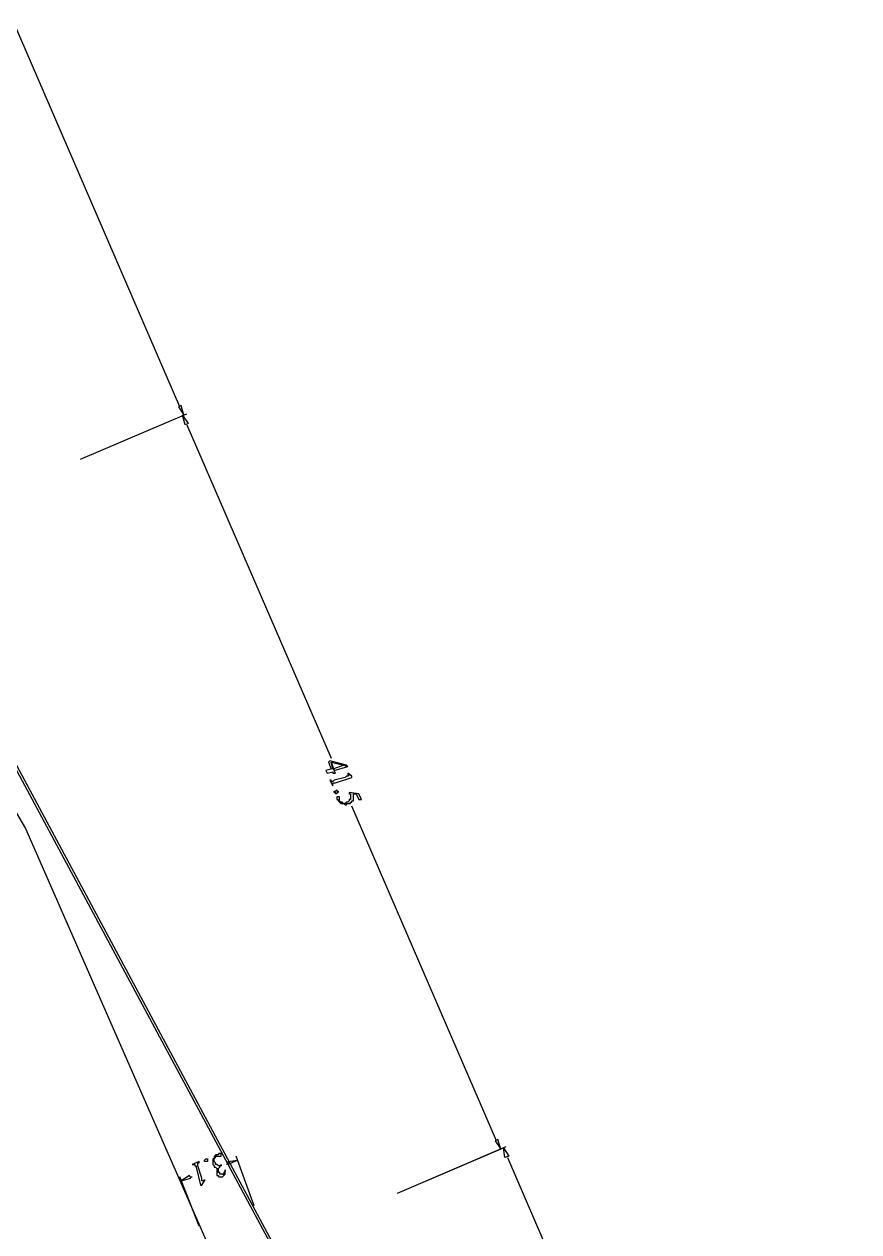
# Model space of a CAD drawing. Extents: x 212106 to 638151, y -1311344 to 1260505.
# Drawn here: x 363459 to 406744, y -1098274 to -1035633 of the extents above; entities that cross this region are included whole.
import ezdxf

# ---------------------------------------------------------------- set-up
doc = ezdxf.new("R2010")
doc.units = 0
doc.header["$MEASUREMENT"] = 0
doc.layers.add('at_Entity', color=7, linetype='Continuous')
doc.layers.add('DLXSCENE', color=7, linetype='Continuous')

# ---------------------------------------------------------------- blocks, each defined once
blk = doc.blocks.new('*U97')
blk.add_line((18530, -1127655), (-1041, -1091156))

msp = doc.modelspace()

# ---------------------------------------------------------------- linework, layer by layer
at = {"layer": 'at_Entity', "color": 0}
for p, q in [((371530, -1055490), (362959, -1035633)), ((371602, -1055418), (371459, -1055490)), ((371459, -1055490), (371745, -1055918)), ((371745, -1055918), (371602, -1055418)), ((366388, -1058204), (371887, -1055847)), ((366388, -1058204), (371887, -1055847)), ((371816, -1056418), (371673, -1055918)), ((371673, -1055918), (371959, -1056347)), ((371959, -1056347), (371816, -1056418)), ((371887, -1056418), (379387, -1073704)), ((359388, -1070346), (363531, -1077346)), ((379387, -1074275), (379102, -1074346)), ((379316, -1073846), (379244, -1073918)), ((379244, -1073918), (379387, -1074275)), ((380173, -1074061), (379316, -1073846)), ((379530, -1074346), (379387, -1073918)), ((379387, -1073918), (380030, -1074061)), ((379459, -1074275), (379387, -1073918)), ((379387, -1073918), (379530, -1074346)), ((380030, -1074061), (379459, -1074275)), ((379530, -1074346), (380244, -1074132)), ((380030, -1074061), (380244, -1074132)), ((380244, -1074132), (380030, -1074061)), ((380244, -1074132), (380173, -1074061)), ((379102, -1074346), (379173, -1074489)), ((379173, -1074489), (379459, -1074418)), ((379387, -1074846), (379316, -1074846)), ((379316, -1074846), (379316, -1074846)), ((379316, -1074846), (379316, -1074846)), ((379316, -1074846), (379459, -1075132)), ((379387, -1074918), (379387, -1074846)), ((379459, -1074918), (379387, -1074918)), ((379387, -1074918), (379387, -1074918)), ((379387, -1074918), (379387, -1074918)), ((379387, -1074918), (379387, -1074918)), ((379459, -1074418), (379459, -1074489)), ((379459, -1074489), (379601, -1074489)), ((379530, -1074846), (379459, -1074918)), ((379459, -1074918), (379459, -1074918)), ((379601, -1074489), (379530, -1074346)), ((380101, -1074703), (379530, -1074846)), ((379530, -1074846), (379530, -1074846)), ((379601, -1074989), (380459, -1074703)), ((380173, -1074632), (380101, -1074703)), ((380244, -1074632), (380173, -1074632)), ((380173, -1074632), (380173, -1074632)), ((380244, -1074489), (380244, -1074489)), ((380244, -1074489), (380244, -1074561)), ((380316, -1074561), (380244, -1074489)), ((380459, -1074632), (380244, -1074489)), ((380244, -1074489), (380316, -1074561)), ((380244, -1074561), (380316, -1074561)), ((380316, -1074561), (380244, -1074632)), ((380244, -1074632), (380244, -1074632)), ((380244, -1074632), (380244, -1074632)), ((380244, -1074632), (380244, -1074632)), ((380316, -1074561), (380316, -1074561)), ((380316, -1074561), (380316, -1074561)), ((380459, -1074703), (380459, -1074632)), ((379459, -1075061), (379459, -1074989)), ((379459, -1074989), (379459, -1074989)), ((379459, -1074989), (379459, -1074989)), ((379459, -1074989), (379530, -1074989)), ((379459, -1075132), (379459, -1075061)), ((379459, -1075061), (379459, -1075061)), ((379459, -1075061), (379459, -1075061)), ((379459, -1075132), (379459, -1075132)), ((379459, -1075132), (379459, -1075132)), ((379459, -1075132), (379459, -1075132)), ((379530, -1074989), (379601, -1074989)), ((379530, -1075489), (379530, -1075418)), ((379530, -1075418), (379530, -1075418)), ((379530, -1075418), (379601, -1075418)), ((379601, -1075489), (379530, -1075489)), ((379530, -1075489), (379530, -1075489)), ((379530, -1075489), (379530, -1075489)), ((379601, -1075418), (379673, -1075346)), ((379601, -1075418), (379601, -1075418)), ((379601, -1075418), (379601, -1075418)), ((379601, -1075561), (379601, -1075489)), ((379673, -1075346), (379673, -1075418)), ((379673, -1075418), (379673, -1075418)), ((379673, -1075418), (379673, -1075418)), ((379673, -1075418), (379744, -1075418)), ((379744, -1075489), (379673, -1075489)), ((379673, -1075489), (379673, -1075561)), ((379744, -1075418), (379744, -1075489)), ((379744, -1075418), (379744, -1075418)), ((379744, -1075418), (379744, -1075418)), ((379744, -1075418), (379744, -1075418)), ((380816, -1075561), (380316, -1075489)), ((380316, -1075489), (380316, -1075561)), ((379673, -1075561), (379601, -1075561)), ((379601, -1075561), (379601, -1075561)), ((379601, -1075561), (379601, -1075561)), ((379744, -1075703), (379673, -1075703)), ((379673, -1075703), (379673, -1075775)), ((379673, -1075775), (379673, -1075775)), ((379673, -1075775), (379673, -1075775)), ((379673, -1075775), (379673, -1075846)), ((379673, -1075846), (379744, -1075846)), ((379816, -1075703), (379744, -1075703)), ((379744, -1075703), (379744, -1075703)), ((379744, -1075703), (379744, -1075703)), ((379744, -1075846), (379744, -1075918)), ((379744, -1075918), (379744, -1075918)), ((379744, -1075918), (379744, -1075918)), ((379744, -1075918), (379816, -1075989)), ((379816, -1075703), (379816, -1075703)), ((379816, -1075703), (379816, -1075703)), ((379816, -1075775), (379816, -1075703)), ((379816, -1075846), (379816, -1075775)), ((379816, -1075775), (379816, -1075775)), ((379816, -1075775), (379816, -1075775)), ((379816, -1075775), (379816, -1075775)), ((379816, -1075918), (379816, -1075846)), ((379816, -1075846), (379816, -1075846)), ((379887, -1076061), (379816, -1075918)), ((379816, -1075918), (379816, -1075918)), ((379816, -1075918), (379816, -1075918)), ((379887, -1075989), (379816, -1075918)), ((379816, -1075918), (379816, -1075918)), ((379816, -1075918), (379887, -1076061)), ((379816, -1075989), (379816, -1075989)), ((379816, -1075989), (379816, -1075989)), ((379816, -1075989), (379816, -1075989)), ((379816, -1075989), (379887, -1076061)), ((379959, -1075989), (379887, -1075989)), ((379887, -1075989), (379887, -1075989)), ((379887, -1075989), (379887, -1075989)), ((379887, -1076061), (379887, -1076061)), ((379887, -1076061), (379887, -1076061)), ((379887, -1076061), (379959, -1076061)), ((379959, -1076061), (379959, -1075989)), ((379959, -1075989), (379959, -1075989)), ((380030, -1076061), (379959, -1076061)), ((379959, -1076061), (379959, -1076061)), ((379959, -1076061), (380030, -1076061)), ((380101, -1076061), (380030, -1076061)), ((380030, -1076061), (380030, -1076061)), ((380030, -1076061), (380030, -1076061)), ((380030, -1076061), (380101, -1076132)), ((380173, -1075989), (380101, -1076061)), ((380101, -1076061), (380101, -1076061)), ((380101, -1076132), (380101, -1076132)), ((380101, -1076132), (380101, -1076132)), ((380101, -1076132), (380101, -1076132)), ((380101, -1076132), (380173, -1076132)), ((380244, -1075989), (380173, -1075989)), ((380173, -1075989), (380173, -1075989)), ((380173, -1076132), (380173, -1076061)), ((380173, -1076061), (380244, -1076061)), ((380316, -1075918), (380244, -1075989)), ((380244, -1075989), (380244, -1075989)), ((380244, -1075989), (380244, -1075989)), ((380244, -1076061), (380244, -1076061)), ((380244, -1076061), (380316, -1076061)), ((380316, -1075561), (380387, -1075561)), ((380387, -1075846), (380316, -1075846)), ((380316, -1075846), (380316, -1075918)), ((380316, -1075918), (380316, -1075918)), ((380316, -1075918), (380316, -1075918)), ((380316, -1075918), (380316, -1075918)), ((380316, -1076061), (380316, -1076061)), ((380316, -1076061), (380387, -1076061)), ((380387, -1075561), (380387, -1075561)), ((380387, -1075561), (380387, -1075632)), ((380387, -1075632), (380387, -1075632)), ((380387, -1075632), (380387, -1075703)), ((380387, -1075703), (380387, -1075703)), ((380387, -1075703), (380387, -1075703)), ((380387, -1075703), (380387, -1075775)), ((380387, -1075775), (380387, -1075775)), ((380387, -1075775), (380387, -1075775)), ((380387, -1075775), (380387, -1075846)), ((380387, -1076061), (380387, -1075989)), ((380387, -1075989), (380387, -1075989)), ((380387, -1075989), (380459, -1075989)), ((380459, -1075989), (380459, -1075918)), ((380459, -1075918), (380459, -1075918)), ((380459, -1075918), (380530, -1075918)), ((380459, -1075989), (380459, -1075989)), ((380530, -1075632), (380530, -1075561)), ((380530, -1075561), (380673, -1075561)), ((380530, -1075703), (380530, -1075632)), ((380530, -1075632), (380530, -1075632)), ((380530, -1075775), (380530, -1075703)), ((380530, -1075703), (380530, -1075703)), ((380530, -1075703), (380530, -1075703)), ((380530, -1075846), (380530, -1075775)), ((380530, -1075775), (380530, -1075775)), ((380530, -1075918), (380530, -1075846)), ((380530, -1075846), (380530, -1075846)), ((380530, -1075846), (380530, -1075846)), ((380673, -1075561), (380816, -1075846)), ((380959, -1075846), (380816, -1075561)), ((380816, -1075846), (380959, -1075846)), ((387958, -1093560), (380459, -1076203)), ((363531, -1077346), (406744, -1175915)), ((388030, -1093489), (387887, -1093560)), ((387887, -1093560), (388173, -1093989)), ((388173, -1093989), (388030, -1093489)), ((373459, -1094274), (373387, -1094274)), ((373387, -1094274), (373387, -1094346)), ((373530, -1094274), (373459, -1094274)), ((373459, -1094274), (373459, -1094274)), ((373459, -1094274), (373459, -1094274)), ((373602, -1094203), (373530, -1094203)), ((373530, -1094203), (373530, -1094274)), ((373673, -1094203), (373602, -1094203)), ((373602, -1094203), (373602, -1094203)), ((373602, -1094203), (373602, -1094203)), ((373673, -1094346), (373673, -1094203)), ((382816, -1096274), (388458, -1093846)), ((382816, -1096274), (388316, -1093917)), ((388387, -1094417), (388316, -1093917)), ((388316, -1093917), (388601, -1094346)), ((372530, -1094631), (372173, -1094774)), ((372173, -1094774), (372245, -1094774)), ((372245, -1094774), (372245, -1094774)), ((372245, -1094774), (372245, -1094774)), ((372245, -1094774), (372316, -1094774)), ((372316, -1094774), (372316, -1094774)), ((372316, -1094774), (372316, -1094774)), ((372316, -1094774), (372316, -1094774)), ((372316, -1094774), (372316, -1094774)), ((372316, -1094774), (372316, -1094846)), ((372316, -1094846), (372387, -1094846)), ((372387, -1094846), (372387, -1094917)), ((372387, -1094917), (372602, -1095846)), ((372459, -1094774), (372459, -1094703)), ((372459, -1094703), (372459, -1094703)), ((372459, -1094703), (372459, -1094703)), ((372459, -1094703), (372459, -1094703)), ((372459, -1094703), (372530, -1094703)), ((372459, -1094846), (372459, -1094774)), ((372459, -1094774), (372459, -1094774)), ((372459, -1094774), (372459, -1094774)), ((372673, -1095489), (372459, -1094846)), ((372459, -1094846), (372459, -1094846)), ((372530, -1094703), (372530, -1094631)), ((372530, -1094631), (372530, -1094631)), ((372816, -1094560), (372887, -1094489)), ((372816, -1094631), (372816, -1094560)), ((372816, -1094560), (372816, -1094560)), ((372816, -1094560), (372816, -1094560)), ((372887, -1094631), (372816, -1094631)), ((372816, -1094631), (372816, -1094631)), ((372816, -1094631), (372816, -1094631)), ((372887, -1094489), (372887, -1094489)), ((372887, -1094489), (372887, -1094489)), ((372887, -1094489), (372887, -1094489)), ((372887, -1094489), (372959, -1094489)), ((372959, -1094631), (372887, -1094631)), ((372887, -1094631), (372887, -1094631)), ((372887, -1094631), (372887, -1094631)), ((372959, -1094489), (372959, -1094489)), ((372959, -1094489), (372959, -1094489)), ((372959, -1094489), (372959, -1094560)), ((372959, -1094560), (372959, -1094560)), ((372959, -1094560), (372959, -1094560)), ((372959, -1094560), (372959, -1094631)), ((372959, -1094631), (372959, -1094631)), ((372959, -1094631), (372959, -1094631)), ((372959, -1094631), (372959, -1094631)), ((372959, -1094631), (372959, -1094631)), ((372959, -1094631), (372959, -1094631)), ((372959, -1094631), (372959, -1094631)), ((373316, -1094489), (373245, -1094489)), ((373245, -1094489), (373245, -1094489)), ((373245, -1094489), (373245, -1094560)), ((373245, -1094560), (373245, -1094560)), ((373245, -1094560), (373245, -1094560)), ((373245, -1094560), (373245, -1094631)), ((373245, -1094631), (373245, -1094631)), ((373245, -1094631), (373245, -1094703)), ((373245, -1094703), (373245, -1094703)), ((373245, -1094703), (373245, -1094774)), ((373245, -1094774), (373245, -1094774)), ((373245, -1094774), (373316, -1094846)), ((373387, -1094346), (373316, -1094346)), ((373316, -1094346), (373316, -1094417)), ((373316, -1094417), (373459, -1094346)), ((373459, -1094346), (373316, -1094417)), ((373316, -1094489), (373387, -1094417)), ((373316, -1094417), (373316, -1094417)), ((373316, -1094417), (373316, -1094417)), ((373316, -1094417), (373316, -1094489)), ((373316, -1094560), (373316, -1094489)), ((373316, -1094489), (373316, -1094489)), ((373316, -1094489), (373316, -1094489)), ((373316, -1094489), (373316, -1094489)), ((373316, -1094631), (373316, -1094560)), ((373316, -1094560), (373316, -1094560)), ((373387, -1094703), (373316, -1094631)), ((373316, -1094631), (373316, -1094631)), ((373316, -1094631), (373316, -1094631)), ((373316, -1094846), (373316, -1094846)), ((373316, -1094846), (373316, -1094846)), ((373316, -1094846), (373316, -1094917)), ((373316, -1094917), (373387, -1094917)), ((373387, -1094346), (373387, -1094346)), ((373387, -1094417), (373387, -1094346)), ((373387, -1094346), (373387, -1094346)), ((373387, -1094346), (373459, -1094346)), ((373387, -1094417), (373387, -1094417)), ((373387, -1094774), (373387, -1094703)), ((373387, -1094703), (373387, -1094703)), ((373459, -1094774), (373387, -1094774)), ((373387, -1094774), (373387, -1094774)), ((373387, -1094917), (373387, -1094917)), ((373387, -1094917), (373387, -1094917)), ((373387, -1094917), (373459, -1094989)), ((373459, -1094346), (373459, -1094346)), ((373459, -1094346), (373530, -1094346)), ((373530, -1094846), (373459, -1094774)), ((373459, -1094774), (373459, -1094774)), ((373459, -1094774), (373459, -1094774)), ((373530, -1094346), (373530, -1094346)), ((373530, -1094346), (373530, -1094346)), ((373530, -1094346), (373530, -1094346)), ((373530, -1094346), (373602, -1094346)), ((373602, -1094846), (373530, -1094846)), ((373530, -1094846), (373530, -1094846)), ((373530, -1094846), (373530, -1094846)), ((373530, -1094989), (373602, -1094917)), ((373602, -1094346), (373602, -1094346)), ((373602, -1094346), (373602, -1094346)), ((373602, -1094346), (373602, -1094346)), ((373602, -1094346), (373673, -1094346)), ((373602, -1094917), (373602, -1094846)), ((373602, -1094846), (373673, -1094846)), ((373673, -1094846), (373602, -1094846)), ((373602, -1094846), (373602, -1094846)), ((373602, -1094846), (373602, -1094846)), ((373602, -1094917), (373602, -1094917)), ((373602, -1094917), (373602, -1094917)), ((373602, -1094917), (373602, -1094917)), ((373673, -1094346), (373673, -1094346)), ((373673, -1094846), (373673, -1094774)), ((373673, -1094774), (373673, -1094846)), ((373673, -1094846), (373673, -1094846)), ((374030, -1094703), (373959, -1094774)), ((374030, -1094631), (374530, -1094560)), ((374530, -1094560), (374030, -1094774)), ((374030, -1094774), (374030, -1094631)), ((375387, -1096917), (374459, -1094346)), ((388601, -1094346), (388387, -1094417)), ((388530, -1094417), (396172, -1112202)), ((372530, -1097988), (371530, -1095417)), ((372030, -1095346), (371602, -1095631)), ((371602, -1095631), (372102, -1095489)), ((372102, -1095489), (372030, -1095346)), ((372102, -1095417), (372173, -1095417)), ((372673, -1095560), (372673, -1095489)), ((372673, -1095489), (372673, -1095489)), ((372673, -1095631), (372673, -1095560)), ((372673, -1095560), (372673, -1095560)), ((372673, -1095560), (372673, -1095560)), ((372816, -1095631), (372816, -1095560)), ((372816, -1095560), (372816, -1095631)), ((373459, -1094989), (373459, -1094989)), ((373459, -1094989), (373459, -1094989)), ((373459, -1094989), (373530, -1094989)), ((373530, -1094989), (373459, -1095060)), ((373459, -1095060), (373459, -1095060)), ((373459, -1095060), (373459, -1095060)), ((373459, -1095060), (373459, -1095131)), ((373459, -1095131), (373459, -1095131)), ((373459, -1095131), (373459, -1095203)), ((373459, -1095203), (373459, -1095203)), ((373459, -1095203), (373459, -1095274)), ((373459, -1095274), (373459, -1095274)), ((373459, -1095274), (373459, -1095274)), ((373459, -1095274), (373459, -1095346)), ((373459, -1095346), (373530, -1095346)), ((373530, -1095060), (373530, -1094989)), ((373530, -1094989), (373530, -1094989)), ((373530, -1094989), (373530, -1094989)), ((373530, -1095131), (373530, -1095060)), ((373530, -1095060), (373530, -1095060)), ((373530, -1095060), (373530, -1095060)), ((373530, -1095203), (373530, -1095131)), ((373530, -1095131), (373530, -1095131)), ((373530, -1095131), (373530, -1095131)), ((373602, -1095203), (373530, -1095203)), ((373530, -1095346), (373530, -1095346)), ((373530, -1095346), (373530, -1095417)), ((373530, -1095417), (373530, -1095417)), ((373530, -1095417), (373530, -1095417)), ((373530, -1095417), (373602, -1095417)), ((373602, -1095274), (373602, -1095203)), ((373673, -1095274), (373602, -1095274)), ((373602, -1095274), (373602, -1095274)), ((373602, -1095274), (373602, -1095274)), ((373602, -1095417), (373602, -1095417)), ((373602, -1095417), (373673, -1095417)), ((373745, -1095274), (373673, -1095274)), ((373673, -1095274), (373673, -1095274)), ((373673, -1095274), (373673, -1095274)), ((373673, -1095417), (373673, -1095417)), ((373673, -1095417), (373673, -1095417)), ((373673, -1095417), (373745, -1095417)), ((373816, -1095274), (373745, -1095274)), ((373745, -1095274), (373745, -1095274)), ((373745, -1095274), (373887, -1095274)), ((373887, -1095274), (373745, -1095274)), ((373745, -1095274), (373745, -1095274)), ((373745, -1095417), (373816, -1095346)), ((373745, -1095417), (373745, -1095417)), ((373887, -1095131), (373816, -1095203)), ((373816, -1095203), (373816, -1095203)), ((373816, -1095203), (373816, -1095274)), ((373816, -1095274), (373816, -1095274)), ((373816, -1095346), (373887, -1095274)), ((373816, -1095346), (373816, -1095346)), ((373816, -1095346), (373816, -1095346)), ((373887, -1095274), (373887, -1095060)), ((373887, -1095060), (373887, -1095131)), ((373887, -1095274), (373887, -1095274)), ((373887, -1095274), (373887, -1095274)), ((372602, -1095846), (372673, -1095846)), ((372673, -1095846), (372816, -1095631)), ((372745, -1095631), (372673, -1095631)), ((372816, -1095631), (372745, -1095631)), ((372745, -1095631), (372745, -1095631)), ((372745, -1095631), (372816, -1095631)), ((372816, -1095631), (372745, -1095631)), ((372745, -1095631), (372745, -1095631)), ((372745, -1095631), (372745, -1095631)), ((372745, -1095631), (372745, -1095631))]:
    msp.add_line(p, q, dxfattribs=at)
at = {"layer": 'at_Entity', "color": 1}
msp.add_line((356745, -1062561), (376316, -1099060), dxfattribs=at)

# ---------------------------------------------------------------- block references
at = {"layer": 'DLXSCENE'}
msp.add_blockref('*U97', (357928, 28595), dxfattribs=at)

doc.saveas('drawing.dxf')
